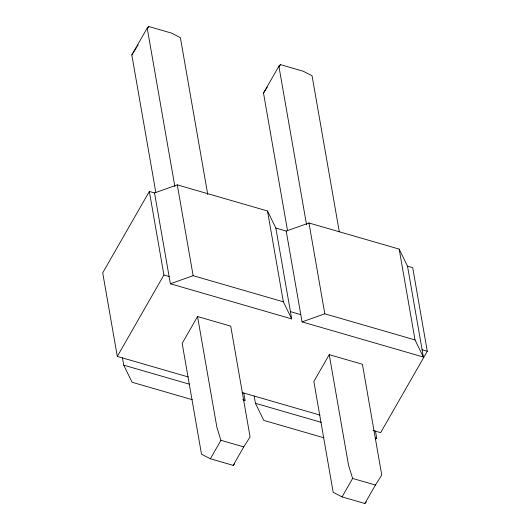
<?xml version="1.0" encoding="UTF-8"?>
<svg xmlns="http://www.w3.org/2000/svg" width="530" height="530" viewBox="0 0 530 530"><rect width="100%" height="100%" fill="white"/><g stroke="black" fill="none" stroke-linecap="round" stroke-linejoin="round"><path stroke-width="0.79" d="M155.807 192.337L131.824 54.921L147.207 28.07L148.718 26.5L171.528 33.105L180.385 37.676L207.773 194.609M147.903 27.918L148.718 26.5M154.528 192.946L170.375 283.775L291.692 318.894L275.839 228.066L267.498 210.98L177.292 184.864L154.528 192.946L149.341 191.443L102.714 272.844L117.296 356.405L188.289 376.956M287.492 230.464L263.503 93.048L278.886 66.19L280.403 64.627L303.213 71.225L312.071 75.797L339.319 231.921M279.184 66.754L280.403 64.627M117.296 356.405L163.922 275.004L149.341 191.443M233.173 465.373L243.754 446.916L250.074 436.952L230.735 326.142L197.551 316.536L182.168 343.394L201.506 454.203L210.364 458.775L233.173 465.373L234.691 463.81M210.364 458.775L220.944 440.311L216.889 427.346L197.551 316.536M364.859 503.5L375.432 485.036L381.752 475.079L362.414 364.269L329.236 354.663L313.853 381.514L333.191 492.324L342.049 496.895L364.859 503.5L366.369 501.93M342.049 496.895L352.622 478.438L348.574 465.473L329.236 354.663M275.839 228.066L286.207 231.067L308.97 222.984L399.176 249.1L407.524 266.192L412.704 267.69L427.286 351.257L380.659 432.652L373.093 430.466M131.824 54.921L136.455 47.62M137.303 46.289L138.144 44.964M263.503 93.048L267.299 87.072M170.375 283.775L193.139 275.686L283.351 301.808L291.692 318.894M302.06 321.895L324.824 313.813L415.03 339.929L423.371 357.021L302.06 321.895L286.207 231.067M243.542 400.832L245.059 400.296L243.793 393.028M375.227 438.959L376.744 438.416L375.472 431.148M163.922 275.004L169.11 276.508M290.42 311.627L300.788 314.635M422.105 349.754L427.286 351.257M242.203 392.571L319.974 415.083M122.476 357.902L123.748 365.17L189.554 384.224M242.68 399.607L245.059 400.296M254.161 396.029L255.427 403.297L321.24 422.35M375.154 437.959L376.744 438.416M192.224 399.673L132.089 382.262L123.748 365.17M323.909 437.8L263.774 420.383L255.427 403.297M220.944 440.311L243.754 446.916M352.622 478.438L375.432 485.036M407.524 266.192L423.371 357.021M399.176 249.1L415.03 339.929M308.97 222.984L324.824 313.813M278.886 66.19L306.559 224.753M267.498 210.98L283.351 301.808M177.292 184.864L193.139 275.686M147.207 28.07L174.88 186.626"/></g></svg>
